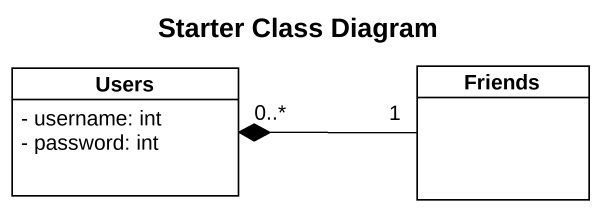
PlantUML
@startuml
title Starter Class Diagram
hide circle
hide empty members
skinparam classAttributeIconSize 0
class Users {
  - username: int
  - password: int
}
class Friends
Friends "1" -left-* "0..*" Users
@enduml
